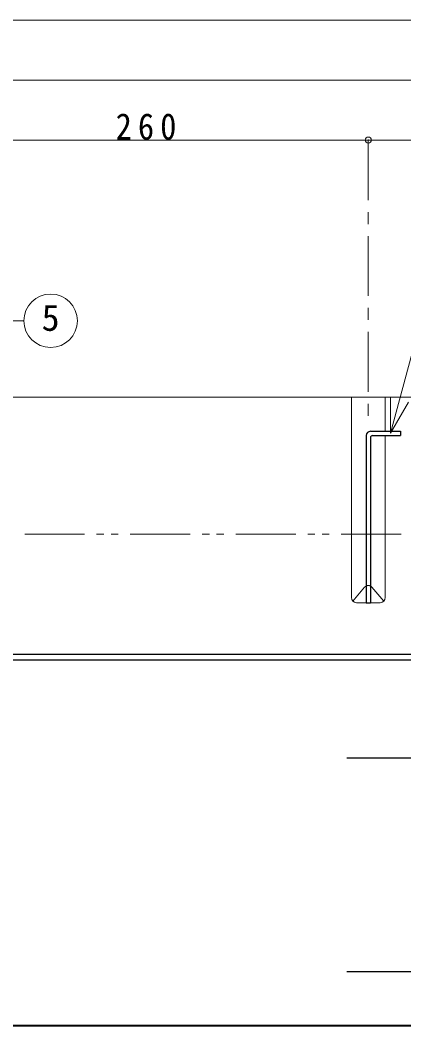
# Model space of a CAD drawing. Units: millimetres at full size, sheet at 1:7; details may follow other scales. Extents: x -1486 to 1349, y -951 to 1016.
# Drawn here: x -259 to -35, y -951 to -364 of the extents above; entities that cross this region are included whole.
import ezdxf
from ezdxf.enums import TextEntityAlignment as Align

# ---------------------------------------------------------------- set-up
doc = ezdxf.new("R2010")
doc.units = ezdxf.units.MM
doc.header["$LTSCALE"] = 7
doc.header["$PDMODE"] = 32
doc.header["$PDSIZE"] = 3.5
for name, pattern in [('CHAIN1', [8, 5, -1, 1, -1]), ('DASHED1', [1.8, 1.2, -0.6]), ('DOUBLE_CHAIN1', [8.8, 5, -1, 0.6, -0.6, 0.6, -1])]:
    doc.linetypes.add(name, pattern=pattern)
doc.layers.add('0-0', color=4, linetype='Continuous', lineweight=9)
doc.styles.add('ＭＳ ゴシック', font='')
doc.styles.get('ＭＳ ゴシック').set_extended_font_data('MS Gothic')

msp = doc.modelspace()

# ---------------------------------------------------------------- linework, layer by layer
at = {"layer": '0-0'}
for p, q in [((-855.961, -363.661), (224.039, -363.661)), ((-815.961, -398.661), (184.039, -398.661)), ((-315.961, -433.661), (-55.961, -433.661)), ((-55.961, -433.661), (184.039, -433.661)), ((-820.961, -583.661), (189.039, -583.661))]:
    msp.add_line(p, q, dxfattribs=at)
at = {"layer": '0-0', "linetype": 'CHAIN1'}
msp.add_line((-55.961, -433.661), (-55.961, -598.661), dxfattribs=at)
at = {"layer": '0-0', "color": 7, "lineweight": 18}
for p, q in [((-257.036, -539.134), (-285.375, -539.134)), ((-42.952, -604.729), (-25.375, -539.134)), ((-65.864, -700.661), (-65.864, -583.661)), ((-46.058, -583.661), (-46.058, -603.661)), ((-42.952, -604.729), (-42.952, -583.729)), ((-42.952, -604.729), (-32.452, -586.542)), ((-46.058, -606.161), (-46.058, -700.661)), ((-64.989, -702.778), (-58.093, -694.55)), ((-46.932, -702.778), (-53.829, -694.55)), ((-49.058, -703.661), (-62.864, -703.661))]:
    msp.add_line(p, q, dxfattribs=at)
at = {"layer": '0-0', "color": 5, "lineweight": 25}
for p, q in [((-57.211, -606.161), (-57.211, -703.661)), ((-54.711, -607.411), (-54.711, -703.661)), ((-53.461, -606.161), (-37.211, -606.161)), ((-57.211, -703.661), (-54.711, -703.661)), ((-805.961, -733.661), (169.039, -733.661)), ((169.039, -737.161), (-805.961, -737.161))]:
    msp.add_line(p, q, dxfattribs=at)
at = {"layer": '0-0', "linetype": 'DOUBLE_CHAIN1'}
msp.add_line((-810.961, -663.661), (26.039, -663.661), dxfattribs=at)
at = {"layer": '0-0', "color": 6, "lineweight": 25}
for p, q in [((-68.461, -794.161), (1317.539, -794.161)), ((1317.539, -919.161), (-68.461, -919.161))]:
    msp.add_line(p, q, dxfattribs=at)
at = {"layer": '0-0', "color": 1, "lineweight": 40}
msp.add_line((1349.039, -950.661), (-1485.961, -950.661), dxfattribs=at)
at = {"layer": '0-0', "color": 5, "lineweight": 25}
msp.add_lwpolyline([(-54.711, -603.661), (-37.211, -603.661), (-37.211, -606.161)], dxfattribs=at)
at = {"layer": '0-0', "color": 7, "lineweight": 18}
msp.add_circle((-241.436, -539.134), 15.6, dxfattribs=at)
at = {"layer": '0-0', "color": 5, "lineweight": 25}
for centre, radius in [((-54.711, -606.161), 2.5), ((-53.461, -607.411), 1.25)]:
    msp.add_arc(centre, radius, 90, 180, dxfattribs=at)
at = {"layer": '0-0', "color": 7, "lineweight": 18}
for centre, start, end in [((-55.961, -696.661), 114.62432, 135.27973), ((-55.961, -696.661), 44.72027, 65.37568), ((-62.864, -700.661), 180, 270), ((-49.058, -700.661), 270, 0)]:
    msp.add_arc(centre, 3, start, end, dxfattribs=at)
at = {"layer": '0-0', "color": 7, "linetype": 'DASHED1', "lineweight": 18}
msp.add_arc((-55.961, -696.661), 3, 65.37568, 114.62432, dxfattribs=at)
at = {"layer": '0-0'}
msp.add_point((-55.961, -433.661), dxfattribs=at)

# ---------------------------------------------------------------- texts
at = {"layer": '0-0', "color": 7, "style": 'ＭＳ ゴシック'}
msp.add_text('5', height=15.4, dxfattribs=at).set_placement((-246.686, -549.634), align=Align.BOTTOM_LEFT)
at = {"layer": '0-0', "color": 7, "insert": (-203.461, -433.661), "char_height": 15.4, "attachment_point": 7, "style": 'ＭＳ ゴシック'}
msp.add_mtext('\\T1.38;\\W0.9;260', dxfattribs=at)

doc.saveas('drawing.dxf')
